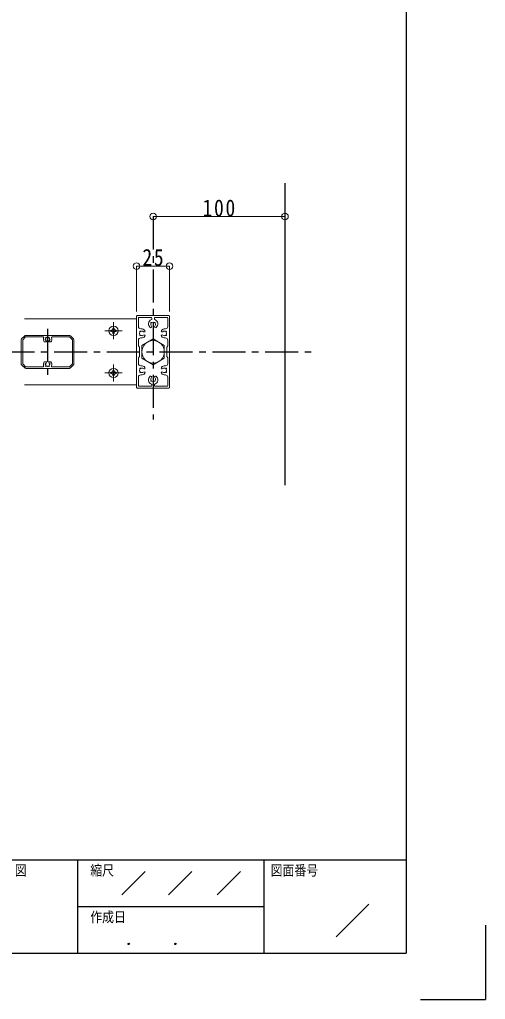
# Model space of a CAD drawing. Units: millimetres at full size, sheet at 1:5. Extents: x -1050 to 1050, y -742 to 742.
# Drawn here: x 697 to 1050, y -742 to 0 of the extents above; entities that cross this region are included whole.
import ezdxf
from ezdxf.enums import TextEntityAlignment as Align

# ---------------------------------------------------------------- set-up
doc = ezdxf.new("R2010")
doc.units = ezdxf.units.MM
doc.header["$LTSCALE"] = 5
doc.linetypes.add('CHAIN1', pattern=[8, 5, -1, 1, -1])
for name, color, linetype in [('0-0_通り芯', 7, 'CHAIN1'), ('0-1_躯体', 134, 'Continuous'), ('1-4_印刷位置ライン', 7, 'Continuous'), ('1-5_図枠1_1', 7, 'Continuous')]:
    doc.layers.add(name, color=color, linetype=linetype)
for name, color, linetype, lineweight in [('0-3_寸法', 54, 'Continuous', 20), ('0-4_手摺部材', 92, 'Continuous', 20), ('0-5_手すり子', 12, 'Continuous', 20), ('0-A_支柱', 6, 'Continuous', 20), ('0-B_足元', 4, 'Continuous', 20)]:
    doc.layers.add(name, color=color, linetype=linetype, lineweight=lineweight)
doc.styles.add('ＭＳ ゴシック', font='')
doc.styles.add('ＭＳ 明朝', font='')
doc.styles.get('ＭＳ ゴシック').set_extended_font_data('MS Gothic')
doc.styles.get('ＭＳ 明朝').set_extended_font_data('MS Mincho')

# ---------------------------------------------------------------- blocks, each defined once
blk = doc.blocks.new('dimension_origin')
at = {"color": 0, "linetype": 'Continuous', "lineweight": -2}
blk.add_circle((0, 0), 1.25, dxfattribs=at)

msp = doc.modelspace()

# ---------------------------------------------------------------- linework, layer by layer
at = {"layer": '0-0_通り芯'}
for p, q in [((798.02, -149.293), (798.02, -302.944)), ((718.02, -234.293), (718.02, -269.293)), ((-197.043, -251.793), (922.446, -251.793))]:
    msp.add_line(p, q, dxfattribs=at)
at = {"layer": '0-1_躯体'}
msp.add_line((898.02, -123.844), (898.02, -352.897), dxfattribs=at)
at = {"layer": '0-3_寸法'}
for p, q in [((798.02, -149.293), (898.02, -149.293)), ((785.52, -221.167), (785.52, -186.793)), ((785.52, -186.793), (810.52, -186.793)), ((810.52, -221.167), (810.52, -186.793))]:
    msp.add_line(p, q, dxfattribs=at)
at = {"layer": '0-4_手摺部材'}
for p, q in [((785.52, -226.793), (700.52, -226.793)), ((766.02, -235.293), (766.52, -235.293)), ((766.02, -235.293), (766.02, -236.293)), ((766.02, -236.293), (766.52, -236.293)), ((767.52, -233.793), (767.52, -234.293)), ((767.52, -233.793), (768.52, -233.793)), ((767.52, -237.293), (767.52, -237.793)), ((768.52, -233.793), (768.52, -234.293)), ((768.52, -237.293), (768.52, -237.793)), ((769.52, -235.293), (770.02, -235.293)), ((769.52, -236.293), (770.02, -236.293)), ((770.02, -235.293), (770.02, -236.293)), ((767.52, -237.793), (768.52, -237.793)), ((766.02, -267.293), (766.52, -267.293)), ((766.02, -267.293), (766.02, -268.293)), ((767.52, -265.793), (768.52, -265.793)), ((767.52, -265.793), (767.52, -266.293)), ((768.52, -265.793), (768.52, -266.293)), ((769.52, -267.293), (770.02, -267.293)), ((770.02, -267.293), (770.02, -268.293)), ((766.02, -268.293), (766.52, -268.293)), ((767.52, -269.293), (767.52, -269.793)), ((767.52, -269.793), (768.52, -269.793)), ((768.52, -269.293), (768.52, -269.793)), ((769.52, -268.293), (770.02, -268.293)), ((785.52, -276.793), (700.52, -276.793))]:
    msp.add_line(p, q, dxfattribs=at)
at = {"layer": '0-4_手摺部材', "linetype": 'CHAIN1'}
for p, q in [((768.02, -229.293), (768.02, -242.293)), ((761.52, -235.793), (774.52, -235.793)), ((768.02, -261.293), (768.02, -274.293)), ((761.52, -267.793), (774.52, -267.793))]:
    msp.add_line(p, q, dxfattribs=at)
at = {"layer": '0-4_手摺部材'}
for centre in [(768.02, -235.793), (768.02, -267.793)]:
    msp.add_circle(centre, 3.5, dxfattribs=at)
for centre, start, end in [((766.52, -234.293), 270, 0), ((766.52, -237.293), 0, 90), ((769.52, -234.293), 179.99999, 270), ((769.52, -237.293), 90, 180.00001), ((766.52, -266.293), 270, 0), ((769.52, -266.293), 179.99999, 270), ((766.52, -269.293), 0, 90), ((769.52, -269.293), 90, 180.00001)]:
    msp.add_arc(centre, 1, start, end, dxfattribs=at)
at = {"layer": '0-5_手すり子'}
for p, q in [((698.02, -242.707), (698.02, -251.793)), ((700.727, -239.586), (698.313, -242)), ((701.376, -240.493), (699.12, -242.749)), ((699.12, -260.837), (699.12, -242.749)), ((701.376, -240.493), (714.556, -240.493)), ((701.434, -239.293), (718.02, -239.293)), ((715.522, -244.293), (716.54, -244.293)), ((716.172, -242.386), (716.52, -242.293)), ((716.373, -243.136), (716.721, -243.043)), ((716.466, -241.288), (716.721, -241.543)), ((717.016, -240.739), (717.27, -240.994)), ((734.606, -239.293), (718.02, -239.293)), ((719.025, -240.739), (718.77, -240.994)), ((719.574, -241.288), (719.319, -241.543)), ((719.667, -243.136), (719.319, -243.043)), ((720.518, -244.293), (719.5, -244.293)), ((719.868, -242.386), (719.52, -242.293)), ((721.484, -240.493), (734.664, -240.493)), ((735.313, -239.586), (737.727, -242)), ((738.02, -242.707), (738.02, -251.793)), ((698.02, -260.879), (698.02, -251.793)), ((738.02, -260.879), (738.02, -251.793)), ((715.522, -259.293), (716.54, -259.293)), ((720.518, -259.293), (719.5, -259.293)), ((698.313, -261.586), (700.727, -264)), ((699.12, -260.837), (701.376, -263.093)), ((701.376, -263.093), (714.556, -263.093)), ((701.434, -264.293), (718.02, -264.293)), ((716.172, -261.2), (716.52, -261.293)), ((716.373, -260.45), (716.721, -260.543)), ((716.466, -262.297), (716.721, -262.043)), ((717.016, -262.846), (717.27, -262.592)), ((734.606, -264.293), (718.02, -264.293)), ((719.025, -262.846), (718.77, -262.592)), ((719.667, -260.45), (719.319, -260.543)), ((719.574, -262.297), (719.319, -262.043)), ((719.868, -261.2), (719.52, -261.293)), ((721.484, -263.093), (734.664, -263.093)), ((734.664, -263.093), (736.92, -260.837)), ((735.313, -264), (737.727, -261.586))]:
    msp.add_line(p, q, dxfattribs=at)
msp.add_lwpolyline([(734.664, -240.493), (736.92, -242.749), (736.92, -260.837)], dxfattribs=at)
for centre, radius, start, end in [((699.02, -242.707), 1, 135.00004, 180), ((701.434, -240.293), 1, 90, 134.99992), ((714.556, -240.993), 0.5, 339.43007, 90.00011), ((718.02, -242.293), 3.2, 159.42999, 218.68219), ((718.02, -242.293), 1.85, 182.88624, 207.11372), ((718.02, -242.293), 1.85, 122.88623, 147.11376), ((718.02, -242.293), 1.5, 149.99999, 179.99996), ((716.54, -243.73), 0.563, 270, 44.16807), ((718.02, -242.293), 1.5, 210.00003, 224.16826), ((718.02, -242.293), 1.5, 90, 119.99996), ((718.02, -242.293), 1.5, 59.99997, 90), ((719.5, -243.73), 0.563, 135.83166, 270), ((718.02, -242.293), 1.85, 32.88627, 57.11377), ((718.02, -242.293), 1.5, 315.83182, 330.00001), ((718.02, -242.293), 1.5, 360, 30.00003), ((718.02, -242.293), 1.85, 332.88629, 357.11377), ((718.02, -242.293), 3.2, 321.31781, 20.56998), ((721.484, -240.993), 0.5, 90, 200.57005), ((734.606, -240.293), 1, 44.99996, 90), ((737.02, -242.707), 1, 360, 45.00008), ((718.02, -261.293), 3.2, 141.31782, 200.56997), ((716.54, -259.856), 0.563, 315.83187, 90), ((719.5, -259.856), 0.563, 90, 224.16828), ((718.02, -261.293), 3.2, 339.43001, 38.6822), ((699.02, -260.879), 1, 180, 225.00008), ((701.434, -263.293), 1, 225.00008, 270), ((714.556, -262.593), 0.5, 270, 20.57005), ((718.02, -261.293), 1.85, 152.88623, 177.11374), ((718.02, -261.293), 1.85, 212.8862, 237.11375), ((718.02, -261.293), 1.5, 180, 209.99993), ((718.02, -261.293), 1.5, 135.83176, 150.00001), ((718.02, -261.293), 1.5, 240, 270), ((718.02, -261.293), 1.5, 270, 300.00001), ((718.02, -261.293), 1.85, 302.88623, 327.11373), ((718.02, -261.293), 1.5, 30, 44.16821), ((718.02, -261.293), 1.5, 330, 360), ((718.02, -261.293), 1.85, 2.88627, 27.11377), ((721.484, -262.593), 0.5, 159.43007, 270), ((734.606, -263.293), 1, 270, 315), ((737.02, -260.879), 1, 315, 360)]:
    msp.add_arc(centre, radius, start, end, dxfattribs=at)
at = {"layer": '0-A_支柱'}
for p, q in [((785.52, -278.793), (785.52, -224.793)), ((786.02, -224.293), (810.02, -224.293)), ((786.92, -232.608), (786.92, -226.193)), ((787.42, -225.693), (796.52, -225.693)), ((797.02, -226.885), (797.02, -226.193)), ((799.02, -226.885), (799.02, -226.193)), ((799.52, -225.693), (808.62, -225.693)), ((809.12, -226.193), (809.12, -232.608)), ((810.52, -224.793), (810.52, -278.793)), ((786.92, -247.293), (786.92, -242.978)), ((809.12, -242.978), (809.12, -247.293)), ((786.92, -260.608), (786.92, -256.293)), ((809.12, -256.293), (809.12, -260.608)), ((786.92, -277.393), (786.92, -270.978)), ((809.12, -270.978), (809.12, -277.393)), ((810.02, -279.293), (786.02, -279.293)), ((796.52, -277.893), (787.42, -277.893)), ((797.02, -276.701), (797.02, -277.393)), ((799.02, -276.701), (799.02, -277.393)), ((808.62, -277.893), (799.52, -277.893))]:
    msp.add_line(p, q, dxfattribs=at)
for points in [[(786.92, -247.293), (787.72, -248.293), (787.72, -255.293), (786.92, -256.293)], [(809.12, -247.293), (808.32, -248.293), (808.32, -255.293), (809.12, -256.293)]]:
    msp.add_lwpolyline(points, dxfattribs=at)
for centre, radius, start, end in [((786.02, -224.793), 0.5, 90, 180), ((787.42, -226.193), 0.5, 90, 180), ((798.02, -230.593), 3.5, 112.02431, 230.96746), ((798.02, -231.093), 1.75, 148.12485, 223.55584), ((796.783, -229.855), 0.4, 38.43757, 231.56243), ((796.52, -226.193), 0.5, 0, 90), ((796.52, -226.885), 0.5, 292.02431, 360), ((798.02, -231.093), 1.75, 58.12486, 121.87514), ((799.257, -229.855), 0.4, 308.43757, 141.56243), ((799.52, -226.193), 0.5, 90, 180), ((799.52, -226.885), 0.5, 180, 247.97569), ((798.02, -231.093), 1.75, 316.44417, 31.87514), ((798.02, -230.593), 3.5, 309.03255, 67.97569), ((808.62, -226.193), 0.5, 0, 90), ((810.02, -224.793), 0.5, 0, 90), ((788.62, -232.608), 1.7, 180, 274.41173), ((789.52, -237.793), 1.75, 148.12486, 211.87514), ((788.283, -236.555), 0.4, 38.43757, 231.56243), ((789.52, -237.793), 1.75, 46.44417, 121.87514), ((789.02, -237.793), 3.5, 39.03255, 94.41173), ((791.202, -236.024), 0.691, 226.44417, 39.03255), ((796.251, -232.775), 0.691, 230.96746, 43.55584), ((799.789, -232.775), 0.691, 136.44417, 309.03255), ((804.838, -236.024), 0.691, 140.96746, 313.55584), ((807.02, -237.793), 3.5, 85.58827, 140.96746), ((806.52, -237.793), 1.75, 58.12485, 133.55584), ((807.42, -232.608), 1.7, 265.58827, 360), ((807.757, -236.555), 0.4, 308.4376, 141.56239), ((806.52, -237.793), 1.75, 328.12486, 31.87514), ((788.62, -242.978), 1.7, 85.58827, 180), ((788.283, -239.03), 0.4, 128.43757, 321.56243), ((789.52, -237.793), 1.75, 238.12485, 313.55584), ((789.02, -237.793), 3.5, 265.58827, 320.96746), ((791.202, -239.562), 0.691, 320.96746, 133.55584), ((804.838, -239.562), 0.691, 46.44417, 219.03255), ((807.02, -237.793), 3.5, 219.03255, 274.41173), ((806.52, -237.793), 1.75, 226.44417, 301.87514), ((807.42, -242.978), 1.7, 0, 94.41173), ((807.757, -239.03), 0.4, 218.43757, 51.56243), ((788.62, -260.608), 1.7, 180, 274.41173), ((789.52, -265.793), 1.75, 148.12486, 211.87514), ((788.283, -264.555), 0.4, 38.43757, 231.56243), ((788.283, -267.03), 0.4, 128.43757, 321.56243), ((789.52, -265.793), 1.75, 46.44417, 121.87514), ((789.52, -265.793), 1.75, 238.12485, 313.55584), ((789.02, -265.793), 3.5, 39.03255, 94.41173), ((791.202, -264.024), 0.691, 226.44417, 39.03255), ((791.202, -267.562), 0.691, 320.96746, 133.55584), ((804.838, -264.024), 0.691, 140.96746, 313.55584), ((804.838, -267.562), 0.691, 46.44417, 219.03255), ((807.02, -265.793), 3.5, 85.58827, 140.96746), ((806.52, -265.793), 1.75, 58.12485, 133.55584), ((806.52, -265.793), 1.75, 226.44417, 301.87514), ((807.42, -260.608), 1.7, 265.58827, 360), ((807.757, -264.555), 0.4, 308.43757, 141.56243), ((807.757, -267.03), 0.4, 218.43757, 51.56243), ((806.52, -265.793), 1.75, 328.12486, 31.87514), ((788.62, -270.978), 1.7, 85.58827, 180), ((789.02, -265.793), 3.5, 265.58827, 320.96746), ((798.02, -272.993), 3.5, 129.03255, 247.97569), ((796.251, -270.811), 0.691, 316.44417, 129.03255), ((798.02, -272.493), 1.75, 136.44417, 211.87514), ((796.783, -273.73), 0.4, 128.43757, 321.56243), ((798.02, -272.493), 1.75, 238.12486, 301.87514), ((799.257, -273.73), 0.4, 218.43757, 51.56243), ((799.789, -270.811), 0.691, 50.96746, 223.55584), ((798.02, -272.493), 1.75, 328.12485, 43.55584), ((798.02, -272.993), 3.5, 292.02431, 50.96746), ((807.02, -265.793), 3.5, 219.03255, 274.41173), ((807.42, -270.978), 1.7, 0, 94.41173), ((786.02, -278.793), 0.5, 180, 270), ((787.42, -277.393), 0.5, 180, 270), ((796.52, -277.393), 0.5, 270, 360), ((796.52, -276.701), 0.5, 0, 67.97569), ((799.52, -276.701), 0.5, 112.02431, 180), ((799.52, -277.393), 0.5, 180, 270), ((808.62, -277.393), 0.5, 270, 360), ((810.02, -278.793), 0.5, 270, 360)]:
    msp.add_arc(centre, radius, start, end, dxfattribs=at)
at = {"layer": '0-B_足元'}
msp.add_lwpolyline([(798.02, -261.593), (806.507, -256.693), (806.507, -246.893), (798.02, -241.993), (789.533, -246.893), (789.533, -256.693)], close=True, dxfattribs=at)
msp.add_circle((798.02, -251.793), 8.487, dxfattribs=at)
at = {"layer": '1-4_印刷位置ライン'}
for p in [(1050, -686.222), (1000.874, -742.5)]:
    msp.add_line(p, (1050, -742.5), dxfattribs=at)
at = {"layer": '1-5_図枠1_1'}
for p, q in [((990, 682.5), (990, -707.5)), ((-990, -636.793), (990, -636.793)), ((740.657, -636.793), (740.657, -707.5)), ((882.071, -636.793), (882.071, -707.5)), ((774.242, -663.308), (791.919, -645.631)), ((809.596, -663.308), (827.273, -645.631)), ((846.717, -663.308), (864.394, -645.631)), ((740.657, -672.146), (882.071, -672.146)), ((936.869, -695.126), (961.616, -670.379))]:
    msp.add_line(p, q, dxfattribs=at)
msp.add_lwpolyline([(-990, 682.5), (-990, -707.5), (990, -707.5)], dxfattribs=at)
for centre in [(779.545, -700.429), (814.899, -700.429)]:
    msp.add_circle(centre, 0.53, dxfattribs=at)

# ---------------------------------------------------------------- block references
at = {"layer": '0-3_寸法', "xscale": 2, "yscale": 2, "rotation": 180}
for p in [(798.02, -149.293), (785.52, -186.793)]:
    msp.add_blockref('dimension_origin', p, dxfattribs=at)
at = {"layer": '0-3_寸法', "xscale": 2, "yscale": 2}
for p in [(898.02, -149.293), (810.52, -186.793)]:
    msp.add_blockref('dimension_origin', p, dxfattribs=at)

# ---------------------------------------------------------------- texts
at = {"layer": '0-3_寸法', "char_height": 12.83, "attachment_point": 7, "style": 'ＭＳ ゴシック'}
for s, insert in [('\\T1.17;\\W0.85;100', (835.52, -149.293)), ('\\T1.17;\\W0.85;25', (789.895, -186.793))]:
    msp.add_mtext(s, dxfattribs=dict(at, insert=insert))
at = {"layer": '1-5_図枠1_1', "style": 'ＭＳ 明朝', "width": 0.85}
for s, p in [('検 図', (679.663, -650.934)), ('縮尺', (750.37, -650.934)), ('図面番号', (887.121, -650.934)), ('作成日', (750.37, -686.288))]:
    msp.add_text(s, height=7.776, dxfattribs=at).set_placement(p, align=Align.BOTTOM_LEFT)

doc.saveas('drawing.dxf')
